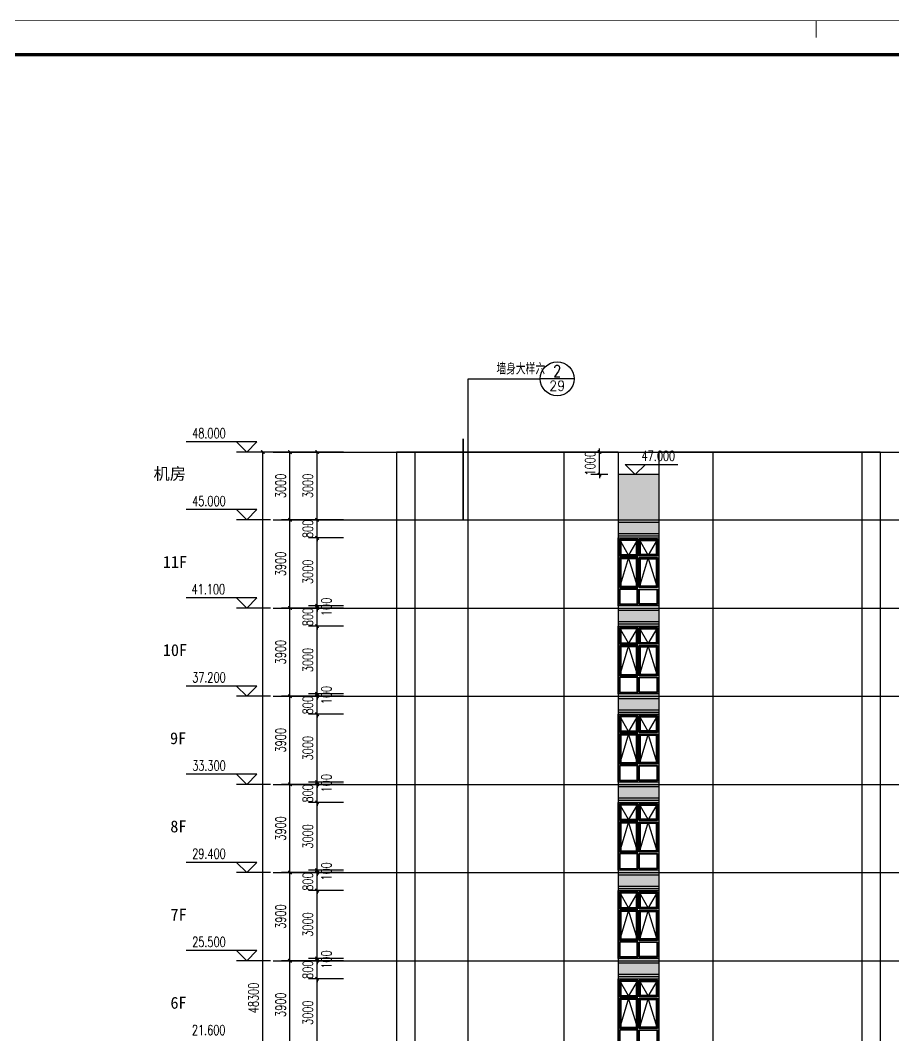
# Model space of a CAD drawing. Extents: x 1738711 to 2346805, y 1189731 to 2516152.
# Drawn here: x 2166897 to 2205547, y 1795114 to 1840028 of the extents above; entities that cross this region are included whole.
import ezdxf
from ezdxf.enums import TextEntityAlignment as Align

# ---------------------------------------------------------------- set-up
doc = ezdxf.new("R2010")
doc.units = 0
doc.header["$LTSCALE"] = 1000
doc.header["$MEASUREMENT"] = 0
doc.linetypes.add('复件 140224通州运河二期售楼部条件图_t3$0$X-ME SHAFT SH$0$X-B2$0$WATER_LINE', pattern=[0])
for name, color, linetype in [('2', 41, 'Continuous'), ('DIM_ELEV', 3, 'Continuous'), ('DIM_IDEN', 3, 'Continuous'), ('DOTE', 1, 'Continuous'), ('PUB_DIM', 3, 'Continuous'), ('PUB_HATCH', 8, 'Continuous'), ('PUB_TEXT', 7, 'Continuous'), ('TK', 4, 'Continuous'), ('WINDOW', 144, 'Continuous'), ('看线', 8, 'Continuous')]:
    doc.layers.add(name, color=color, linetype=linetype)
doc.layers.add('_0', color=7, linetype='Continuous', lineweight=25)
doc.styles.add('_TCH_DIM', font='SIMPLEX', dxfattribs={"bigfont": 'GBCBIG'})
doc.styles.add('_TCH_DIM_T3', font='SIMPLEX', dxfattribs={"width": 0.705882, "bigfont": 'GBCBIG'})
doc.styles.add('_TCH_LABEL', font='COMPLEX', dxfattribs={"bigfont": 'GBCBIG'})
doc.styles.add('STW', font='simhei_0.ttf')
doc.styles.add('宋体', font='SIMSUN.TTF', dxfattribs={"width": 0.75})
doc.dimstyles.new('_TCH_ARCH&&150', dxfattribs={"dimtxt": 446.25, "dimasz": 150, "dimexe": 375, "dimexo": 450, "dimgap": 189.375, "dimtad": 1, "dimdec": 0, "dimzin": 0, "dimdsep": 46, "dimtxsty": '_TCH_DIM_T3', "dimblk": 'ARCHTICK', "dimcen": 0.09, "dimclrt": 7, "dimazin": 2, "dimtfac": 1, "dimtdec": 0, "dimtix": 1, "dimtmove": 2, "dimatfit": 3, "dimfxl": 1, "dimtolj": 1, "dimtzin": 0, "dimarcsym": 0})

# ---------------------------------------------------------------- blocks, each defined once
blk = doc.blocks.new('heraheraherahe')
at = {"layer": 'WINDOW', "color": 4, "linetype": '复件 140224通州运河二期售楼部条件图_t3$0$X-ME SHAFT SH$0$X-B2$0$WATER_LINE'}
blk.add_lwpolyline([(2141388, 1404296), (2139588, 1404296), (2139588, 1401296), (2141388, 1401296)], close=True, dxfattribs=at)
at = {"layer": 'WINDOW', "linetype": '复件 140224通州运河二期售楼部条件图_t3$0$X-ME SHAFT SH$0$X-B2$0$WATER_LINE'}
for points in [[(2139648, 1403496), (2140458, 1403496), (2140458, 1404236), (2139648, 1404236), (2139648, 1403496)], [(2141328, 1403496), (2140518, 1403496), (2140518, 1404236), (2141328, 1404236), (2141328, 1403496)], [(2139648, 1403436), (2139648, 1402096), (2140458, 1402096), (2140458, 1403436), (2139648, 1403436)], [(2141328, 1403436), (2141328, 1402096), (2140518, 1402096), (2140518, 1403436), (2141328, 1403436)], [(2139648, 1402036), (2139648, 1401356), (2140458, 1401356), (2140458, 1402036), (2139648, 1402036)], [(2141328, 1402036), (2141328, 1401356), (2140518, 1401356), (2140518, 1402036), (2141328, 1402036)]]:
    blk.add_lwpolyline(points, dxfattribs=at)
for points in [[(2139688, 1403536), (2140418, 1403536), (2140418, 1404196), (2139688, 1404196)], [(2139708, 1403556), (2140398, 1403556), (2140398, 1404176), (2139708, 1404176)], [(2141288, 1403536), (2140558, 1403536), (2140558, 1404196), (2141288, 1404196)], [(2141268, 1403556), (2140578, 1403556), (2140578, 1404176), (2141268, 1404176)], [(2139688, 1403396), (2139688, 1402136), (2140418, 1402136), (2140418, 1403396)], [(2139708, 1403376), (2139708, 1402156), (2140398, 1402156), (2140398, 1403376)], [(2141288, 1403396), (2141288, 1402136), (2140558, 1402136), (2140558, 1403396)], [(2141268, 1403376), (2141268, 1402156), (2140578, 1402156), (2140578, 1403376)], [(2139668, 1402016), (2139668, 1401376), (2140438, 1401376), (2140438, 1402016)], [(2141308, 1402016), (2141308, 1401376), (2140538, 1401376), (2140538, 1402016)]]:
    blk.add_lwpolyline(points, close=True, dxfattribs=at)
at = {"layer": '看线'}
for points in [[(2139648, 1404236), (2140053, 1403536), (2140458, 1404236)], [(2140518, 1404236), (2140923, 1403536), (2141328, 1404236)], [(2139648, 1402096), (2140053, 1403436), (2140458, 1402096)], [(2140518, 1402096), (2140923, 1403436), (2141328, 1402096)]]:
    blk.add_lwpolyline(points, dxfattribs=at)
blk = doc.blocks.new('hearhrehreh')
at = {"layer": '2'}
for p, q in [((2141388, 1405296), (2139588, 1405296)), ((2141388, 1405196), (2139588, 1405196)), ((2141388, 1404696), (2139588, 1404696)), ((2141388, 1404596), (2139588, 1404596))]:
    blk.add_line(p, q, dxfattribs=at)
at = {"layer": '_0'}
blk.add_blockref('heraheraherahe', (0, 200), dxfattribs=at)
blk = doc.blocks.new('hjashrtahreahe')
at = {"const_width": 25}
blk.add_lwpolyline([(42800, 59400), (42800, 58900)], dxfattribs=at)
at = {"layer": 'TK', "color": 7, "const_width": 25}
blk.add_lwpolyline([(0, 59400), (84100, 59400), (84100, 0), (0, 0)], close=True, dxfattribs=at)
at = {"layer": 'TK', "color": 3, "const_width": 100}
blk.add_lwpolyline([(2500, 1000), (2500, 58400), (83100, 58400), (83100, 1000)], close=True, dxfattribs=at)
at = {"layer": 'TK', "style": '宋体', "width": 0.75}
for tag, height, p in [('项目负责人', 350, (6003, 57089)), ('专业负责人', 350, (6003, 56224)), ('设计人', 350, (6003, 55419)), ('版号1', 250, (77304, 22193)), ('时间1', 250, (82405, 22193)), ('版号2', 250, (77304, 21593)), ('时间2', 250, (82405, 21593)), ('版号3', 250, (77304, 20993)), ('时间3', 250, (82405, 20993)), ('建筑会签', 0.0001, (78978, 2403)), ('电气会签', 0.0001, (82128, 2403)), ('结构会签', 0.0001, (78978, 1803)), ('暖通会签', 0.0001, (82128, 1803)), ('给排水会签', 0.0001, (78978, 1250)), ('智能化会签', 0.0001, (82128, 1250))]:
    blk.add_attdef(tag, text='', height=height, dxfattribs=at).set_placement(p, align=Align.CENTER)
for tag, p in [('合作设计单位', (80816, 48986)), ('版号说明1', (79854, 22318)), ('版号说明2', (79854, 21718)), ('版号说明3', (79854, 21118)), ('浙江绿储科技有限公司', (80545, 16036)), ('百兆瓦级集中式熔盐储能关键', (80545, 14953)), ('设备研发及制造基地项目', (80545, 14603)), ('1#研发楼', (80545, 13636)), ('图名', (80545, 12436)), ('工程编号', (78978, 11461)), ('子项编号', (82128, 11461)), ('建筑', (78978, 10711)), ('图号', (82128, 10711)), ('施工图', (78978, 9961)), ('2023.03', (82128, 9961)), ('审定', (79353, 8461)), ('审核', (79353, 7711)), ('工程负责', (79353, 6961)), ('专业负责', (79353, 6211)), ('设计', (79353, 5461)), ('制图', (79353, 4711)), ('校对', (79353, 3961))]:
    blk.add_attdef(tag, text='', height=250, dxfattribs=at).set_placement(p, align=Align.MIDDLE_CENTER)
blk = doc.blocks.new('_ArchTick')
at = {"color": 0, "linetype": 'ByBlock', "const_width": 0.4}
blk.add_lwpolyline([(-0.5, -0.5), (0.5, 0.5)], dxfattribs=at)
blk = doc.blocks.new('*D172')
at = {"layer": 'Defpoints', "color": 0, "transparency": 16777216}
for p in [(2192526, 1820932), (2193349, 1820932), (2193349, 1819932)]:
    blk.add_point(p, dxfattribs=at)
at = {"layer": 'PUB_DIM', "color": 0, "lineweight": -2, "transparency": 16777216}
for p, q in [((2192899, 1820932), (2192150, 1820932)), ((2192526, 1820932), (2192526, 1821082)), ((2192526, 1819932), (2192526, 1820932)), ((2192899, 1819932), (2192150, 1819932)), ((2192526, 1819932), (2192526, 1819782))]:
    blk.add_line(p, q, dxfattribs=at)
at = {"layer": 'PUB_DIM', "color": 0, "lineweight": -2, "transparency": 16777216, "xscale": 150, "yscale": 150, "zscale": 150}
for p, rotation in [((2192526, 1820932), 270), ((2192526, 1819932), 90)]:
    blk.add_blockref('_ArchTick', p, dxfattribs=dict(at, rotation=rotation))
at = {"layer": 'PUB_DIM', "color": 7, "transparency": 16777216, "insert": (2192113, 1820432), "char_height": 446.2, "attachment_point": 5, "rotation": 90, "style": '_TCH_DIM_T3'}
blk.add_mtext('\\A1;1000', dxfattribs=at)
blk = doc.blocks.new('*D3032')
at = {"layer": 'Defpoints', "color": 0, "transparency": 16777216}
for p in [(2180031, 1797632), (2181650, 1797632), (2181650, 1794632)]:
    blk.add_point(p, dxfattribs=at)
at = {"layer": 'PUB_DIM', "color": 0, "lineweight": -2, "transparency": 16777216}
for p, q in [((2181200, 1797632), (2179656, 1797632)), ((2180031, 1794632), (2180031, 1797632)), ((2181200, 1794632), (2179656, 1794632))]:
    blk.add_line(p, q, dxfattribs=at)
at = {"layer": 'PUB_DIM', "color": 0, "lineweight": -2, "transparency": 16777216, "xscale": 150, "yscale": 150, "zscale": 150}
for p, rotation in [((2180031, 1797632), 90), ((2180031, 1794632), 270)]:
    blk.add_blockref('_ArchTick', p, dxfattribs=dict(at, rotation=rotation))
at = {"layer": 'PUB_DIM', "color": 7, "transparency": 16777216, "insert": (2179619, 1796132), "char_height": 446.2, "attachment_point": 5, "rotation": 90, "style": '_TCH_DIM_T3'}
blk.add_mtext('\\A1;3000', dxfattribs=at)
blk = doc.blocks.new('*D3033')
at = {"layer": 'Defpoints', "color": 0, "transparency": 16777216}
for p in [(2180031, 1798432), (2181650, 1798432), (2181650, 1797632)]:
    blk.add_point(p, dxfattribs=at)
at = {"layer": 'PUB_DIM', "color": 0, "lineweight": -2, "transparency": 16777216}
for p, q in [((2181200, 1798432), (2179656, 1798432)), ((2180031, 1798432), (2180031, 1798582)), ((2180031, 1797632), (2180031, 1798432)), ((2181200, 1797632), (2179656, 1797632)), ((2180031, 1797632), (2180031, 1797482))]:
    blk.add_line(p, q, dxfattribs=at)
at = {"layer": 'PUB_DIM', "color": 0, "lineweight": -2, "transparency": 16777216, "xscale": 150, "yscale": 150, "zscale": 150}
for p, rotation in [((2180031, 1798432), 270), ((2180031, 1797632), 90)]:
    blk.add_blockref('_ArchTick', p, dxfattribs=dict(at, rotation=rotation))
at = {"layer": 'PUB_DIM', "color": 7, "transparency": 16777216, "insert": (2179619, 1798032), "char_height": 446.2, "attachment_point": 5, "rotation": 90, "style": '_TCH_DIM_T3'}
blk.add_mtext('\\A1;800', dxfattribs=at)
blk = doc.blocks.new('*D3034')
at = {"layer": 'Defpoints', "color": 0, "transparency": 16777216}
for p in [(2180031, 1798532), (2181650, 1798532), (2181650, 1798432)]:
    blk.add_point(p, dxfattribs=at)
at = {"layer": 'PUB_DIM', "color": 0, "lineweight": -2, "transparency": 16777216}
for p, q in [((2181200, 1798532), (2179656, 1798532)), ((2181200, 1798432), (2179656, 1798432)), ((2180031, 1798532), (2180031, 1798682)), ((2180031, 1798432), (2180031, 1798532)), ((2180031, 1798432), (2180031, 1798282))]:
    blk.add_line(p, q, dxfattribs=at)
at = {"layer": 'PUB_DIM', "color": 0, "lineweight": -2, "transparency": 16777216, "xscale": 150, "yscale": 150, "zscale": 150}
for p, rotation in [((2180031, 1798532), 270), ((2180031, 1798432), 90)]:
    blk.add_blockref('_ArchTick', p, dxfattribs=dict(at, rotation=rotation))
at = {"layer": 'PUB_DIM', "color": 7, "transparency": 16777216, "insert": (2180444, 1798482), "char_height": 446.2, "attachment_point": 5, "rotation": 90, "style": '_TCH_DIM_T3'}
blk.add_mtext('\\A1;100', dxfattribs=at)
blk = doc.blocks.new('*D3035')
at = {"layer": 'Defpoints', "color": 0, "transparency": 16777216}
for p in [(2180031, 1801532), (2181650, 1801532), (2181650, 1798532)]:
    blk.add_point(p, dxfattribs=at)
at = {"layer": 'PUB_DIM', "color": 0, "lineweight": -2, "transparency": 16777216}
for p, q in [((2181200, 1801532), (2179656, 1801532)), ((2180031, 1798532), (2180031, 1801532)), ((2181200, 1798532), (2179656, 1798532))]:
    blk.add_line(p, q, dxfattribs=at)
at = {"layer": 'PUB_DIM', "color": 0, "lineweight": -2, "transparency": 16777216, "xscale": 150, "yscale": 150, "zscale": 150}
for p, rotation in [((2180031, 1801532), 90), ((2180031, 1798532), 270)]:
    blk.add_blockref('_ArchTick', p, dxfattribs=dict(at, rotation=rotation))
at = {"layer": 'PUB_DIM', "color": 7, "transparency": 16777216, "insert": (2179619, 1800032), "char_height": 446.2, "attachment_point": 5, "rotation": 90, "style": '_TCH_DIM_T3'}
blk.add_mtext('\\A1;3000', dxfattribs=at)
blk = doc.blocks.new('*D3036')
at = {"layer": 'Defpoints', "color": 0, "transparency": 16777216}
for p in [(2180031, 1802332), (2181650, 1802332), (2181650, 1801532)]:
    blk.add_point(p, dxfattribs=at)
at = {"layer": 'PUB_DIM', "color": 0, "lineweight": -2, "transparency": 16777216}
for p, q in [((2180031, 1802332), (2180031, 1802482)), ((2181200, 1802332), (2179656, 1802332)), ((2180031, 1801532), (2180031, 1802332)), ((2181200, 1801532), (2179656, 1801532)), ((2180031, 1801532), (2180031, 1801382))]:
    blk.add_line(p, q, dxfattribs=at)
at = {"layer": 'PUB_DIM', "color": 0, "lineweight": -2, "transparency": 16777216, "xscale": 150, "yscale": 150, "zscale": 150}
for p, rotation in [((2180031, 1802332), 270), ((2180031, 1801532), 90)]:
    blk.add_blockref('_ArchTick', p, dxfattribs=dict(at, rotation=rotation))
at = {"layer": 'PUB_DIM', "color": 7, "transparency": 16777216, "insert": (2179619, 1801932), "char_height": 446.2, "attachment_point": 5, "rotation": 90, "style": '_TCH_DIM_T3'}
blk.add_mtext('\\A1;800', dxfattribs=at)
blk = doc.blocks.new('*D3037')
at = {"layer": 'Defpoints', "color": 0, "transparency": 16777216}
for p in [(2180031, 1802432), (2181650, 1802432), (2181650, 1802332)]:
    blk.add_point(p, dxfattribs=at)
at = {"layer": 'PUB_DIM', "color": 0, "lineweight": -2, "transparency": 16777216}
for p, q in [((2181200, 1802432), (2179656, 1802432)), ((2180031, 1802432), (2180031, 1802582)), ((2180031, 1802332), (2180031, 1802432)), ((2181200, 1802332), (2179656, 1802332)), ((2180031, 1802332), (2180031, 1802182))]:
    blk.add_line(p, q, dxfattribs=at)
at = {"layer": 'PUB_DIM', "color": 0, "lineweight": -2, "transparency": 16777216, "xscale": 150, "yscale": 150, "zscale": 150}
for p, rotation in [((2180031, 1802432), 270), ((2180031, 1802332), 90)]:
    blk.add_blockref('_ArchTick', p, dxfattribs=dict(at, rotation=rotation))
at = {"layer": 'PUB_DIM', "color": 7, "transparency": 16777216, "insert": (2180444, 1802382), "char_height": 446.2, "attachment_point": 5, "rotation": 90, "style": '_TCH_DIM_T3'}
blk.add_mtext('\\A1;100', dxfattribs=at)
blk = doc.blocks.new('*D3038')
at = {"layer": 'Defpoints', "color": 0, "transparency": 16777216}
for p in [(2180031, 1805432), (2181650, 1805432), (2181650, 1802432)]:
    blk.add_point(p, dxfattribs=at)
at = {"layer": 'PUB_DIM', "color": 0, "lineweight": -2, "transparency": 16777216}
for p, q in [((2181200, 1805432), (2179656, 1805432)), ((2180031, 1802432), (2180031, 1805432)), ((2181200, 1802432), (2179656, 1802432))]:
    blk.add_line(p, q, dxfattribs=at)
at = {"layer": 'PUB_DIM', "color": 0, "lineweight": -2, "transparency": 16777216, "xscale": 150, "yscale": 150, "zscale": 150}
for p, rotation in [((2180031, 1805432), 90), ((2180031, 1802432), 270)]:
    blk.add_blockref('_ArchTick', p, dxfattribs=dict(at, rotation=rotation))
at = {"layer": 'PUB_DIM', "color": 7, "transparency": 16777216, "insert": (2179619, 1803932), "char_height": 446.2, "attachment_point": 5, "rotation": 90, "style": '_TCH_DIM_T3'}
blk.add_mtext('\\A1;3000', dxfattribs=at)
blk = doc.blocks.new('*D3039')
at = {"layer": 'Defpoints', "color": 0, "transparency": 16777216}
for p in [(2180031, 1806232), (2181650, 1806232), (2181650, 1805432)]:
    blk.add_point(p, dxfattribs=at)
at = {"layer": 'PUB_DIM', "color": 0, "lineweight": -2, "transparency": 16777216}
for p, q in [((2181200, 1806232), (2179656, 1806232)), ((2180031, 1806232), (2180031, 1806382)), ((2180031, 1805432), (2180031, 1806232)), ((2181200, 1805432), (2179656, 1805432)), ((2180031, 1805432), (2180031, 1805282))]:
    blk.add_line(p, q, dxfattribs=at)
at = {"layer": 'PUB_DIM', "color": 0, "lineweight": -2, "transparency": 16777216, "xscale": 150, "yscale": 150, "zscale": 150}
for p, rotation in [((2180031, 1806232), 270), ((2180031, 1805432), 90)]:
    blk.add_blockref('_ArchTick', p, dxfattribs=dict(at, rotation=rotation))
at = {"layer": 'PUB_DIM', "color": 7, "transparency": 16777216, "insert": (2179619, 1805832), "char_height": 446.2, "attachment_point": 5, "rotation": 90, "style": '_TCH_DIM_T3'}
blk.add_mtext('\\A1;800', dxfattribs=at)
blk = doc.blocks.new('*D3040')
at = {"layer": 'Defpoints', "color": 0, "transparency": 16777216}
for p in [(2180031, 1806332), (2181650, 1806332), (2181650, 1806232)]:
    blk.add_point(p, dxfattribs=at)
at = {"layer": 'PUB_DIM', "color": 0, "lineweight": -2, "transparency": 16777216}
for p, q in [((2180031, 1806332), (2180031, 1806482)), ((2181200, 1806332), (2179656, 1806332)), ((2181200, 1806232), (2179656, 1806232)), ((2180031, 1806232), (2180031, 1806332)), ((2180031, 1806232), (2180031, 1806082))]:
    blk.add_line(p, q, dxfattribs=at)
at = {"layer": 'PUB_DIM', "color": 0, "lineweight": -2, "transparency": 16777216, "xscale": 150, "yscale": 150, "zscale": 150}
for p, rotation in [((2180031, 1806332), 270), ((2180031, 1806232), 90)]:
    blk.add_blockref('_ArchTick', p, dxfattribs=dict(at, rotation=rotation))
at = {"layer": 'PUB_DIM', "color": 7, "transparency": 16777216, "insert": (2180444, 1806282), "char_height": 446.2, "attachment_point": 5, "rotation": 90, "style": '_TCH_DIM_T3'}
blk.add_mtext('\\A1;100', dxfattribs=at)
blk = doc.blocks.new('*D3041')
at = {"layer": 'Defpoints', "color": 0, "transparency": 16777216}
for p in [(2180031, 1809332), (2181650, 1809332), (2181650, 1806332)]:
    blk.add_point(p, dxfattribs=at)
at = {"layer": 'PUB_DIM', "color": 0, "lineweight": -2, "transparency": 16777216}
for p, q in [((2181200, 1809332), (2179656, 1809332)), ((2180031, 1806332), (2180031, 1809332)), ((2181200, 1806332), (2179656, 1806332))]:
    blk.add_line(p, q, dxfattribs=at)
at = {"layer": 'PUB_DIM', "color": 0, "lineweight": -2, "transparency": 16777216, "xscale": 150, "yscale": 150, "zscale": 150}
for p, rotation in [((2180031, 1809332), 90), ((2180031, 1806332), 270)]:
    blk.add_blockref('_ArchTick', p, dxfattribs=dict(at, rotation=rotation))
at = {"layer": 'PUB_DIM', "color": 7, "transparency": 16777216, "insert": (2179619, 1807832), "char_height": 446.2, "attachment_point": 5, "rotation": 90, "style": '_TCH_DIM_T3'}
blk.add_mtext('\\A1;3000', dxfattribs=at)
blk = doc.blocks.new('*D3042')
at = {"layer": 'Defpoints', "color": 0, "transparency": 16777216}
for p in [(2180031, 1810132), (2181650, 1810132), (2181650, 1809332)]:
    blk.add_point(p, dxfattribs=at)
at = {"layer": 'PUB_DIM', "color": 0, "lineweight": -2, "transparency": 16777216}
for p, q in [((2181200, 1810132), (2179656, 1810132)), ((2180031, 1810132), (2180031, 1810282)), ((2180031, 1809332), (2180031, 1810132)), ((2181200, 1809332), (2179656, 1809332)), ((2180031, 1809332), (2180031, 1809182))]:
    blk.add_line(p, q, dxfattribs=at)
at = {"layer": 'PUB_DIM', "color": 0, "lineweight": -2, "transparency": 16777216, "xscale": 150, "yscale": 150, "zscale": 150}
for p, rotation in [((2180031, 1810132), 270), ((2180031, 1809332), 90)]:
    blk.add_blockref('_ArchTick', p, dxfattribs=dict(at, rotation=rotation))
at = {"layer": 'PUB_DIM', "color": 7, "transparency": 16777216, "insert": (2179619, 1809732), "char_height": 446.2, "attachment_point": 5, "rotation": 90, "style": '_TCH_DIM_T3'}
blk.add_mtext('\\A1;800', dxfattribs=at)
blk = doc.blocks.new('*D3043')
at = {"layer": 'Defpoints', "color": 0, "transparency": 16777216}
for p in [(2180031, 1810232), (2181650, 1810232), (2181650, 1810132)]:
    blk.add_point(p, dxfattribs=at)
at = {"layer": 'PUB_DIM', "color": 0, "lineweight": -2, "transparency": 16777216}
for p, q in [((2181200, 1810232), (2179656, 1810232)), ((2181200, 1810132), (2179656, 1810132)), ((2180031, 1810232), (2180031, 1810382)), ((2180031, 1810132), (2180031, 1810232)), ((2180031, 1810132), (2180031, 1809982))]:
    blk.add_line(p, q, dxfattribs=at)
at = {"layer": 'PUB_DIM', "color": 0, "lineweight": -2, "transparency": 16777216, "xscale": 150, "yscale": 150, "zscale": 150}
for p, rotation in [((2180031, 1810232), 270), ((2180031, 1810132), 90)]:
    blk.add_blockref('_ArchTick', p, dxfattribs=dict(at, rotation=rotation))
at = {"layer": 'PUB_DIM', "color": 7, "transparency": 16777216, "insert": (2180444, 1810182), "char_height": 446.2, "attachment_point": 5, "rotation": 90, "style": '_TCH_DIM_T3'}
blk.add_mtext('\\A1;100', dxfattribs=at)
blk = doc.blocks.new('*D3044')
at = {"layer": 'Defpoints', "color": 0, "transparency": 16777216}
for p in [(2180031, 1813232), (2181650, 1813232), (2181650, 1810232)]:
    blk.add_point(p, dxfattribs=at)
at = {"layer": 'PUB_DIM', "color": 0, "lineweight": -2, "transparency": 16777216}
for p, q in [((2181200, 1813232), (2179656, 1813232)), ((2180031, 1810232), (2180031, 1813232)), ((2181200, 1810232), (2179656, 1810232))]:
    blk.add_line(p, q, dxfattribs=at)
at = {"layer": 'PUB_DIM', "color": 0, "lineweight": -2, "transparency": 16777216, "xscale": 150, "yscale": 150, "zscale": 150}
for p, rotation in [((2180031, 1813232), 90), ((2180031, 1810232), 270)]:
    blk.add_blockref('_ArchTick', p, dxfattribs=dict(at, rotation=rotation))
at = {"layer": 'PUB_DIM', "color": 7, "transparency": 16777216, "insert": (2179619, 1811732), "char_height": 446.2, "attachment_point": 5, "rotation": 90, "style": '_TCH_DIM_T3'}
blk.add_mtext('\\A1;3000', dxfattribs=at)
blk = doc.blocks.new('*D3045')
at = {"layer": 'Defpoints', "color": 0, "transparency": 16777216}
for p in [(2180031, 1814032), (2181650, 1814032), (2181650, 1813232)]:
    blk.add_point(p, dxfattribs=at)
at = {"layer": 'PUB_DIM', "color": 0, "lineweight": -2, "transparency": 16777216}
for p, q in [((2180031, 1814032), (2180031, 1814182)), ((2181200, 1814032), (2179656, 1814032)), ((2180031, 1813232), (2180031, 1814032)), ((2181200, 1813232), (2179656, 1813232)), ((2180031, 1813232), (2180031, 1813082))]:
    blk.add_line(p, q, dxfattribs=at)
at = {"layer": 'PUB_DIM', "color": 0, "lineweight": -2, "transparency": 16777216, "xscale": 150, "yscale": 150, "zscale": 150}
for p, rotation in [((2180031, 1814032), 270), ((2180031, 1813232), 90)]:
    blk.add_blockref('_ArchTick', p, dxfattribs=dict(at, rotation=rotation))
at = {"layer": 'PUB_DIM', "color": 7, "transparency": 16777216, "insert": (2179619, 1813632), "char_height": 446.2, "attachment_point": 5, "rotation": 90, "style": '_TCH_DIM_T3'}
blk.add_mtext('\\A1;800', dxfattribs=at)
blk = doc.blocks.new('*D3046')
at = {"layer": 'Defpoints', "color": 0, "transparency": 16777216}
for p in [(2180031, 1814132), (2181650, 1814132), (2181650, 1814032)]:
    blk.add_point(p, dxfattribs=at)
at = {"layer": 'PUB_DIM', "color": 0, "lineweight": -2, "transparency": 16777216}
for p, q in [((2181200, 1814132), (2179656, 1814132)), ((2180031, 1814132), (2180031, 1814282)), ((2180031, 1814032), (2180031, 1814132)), ((2181200, 1814032), (2179656, 1814032)), ((2180031, 1814032), (2180031, 1813882))]:
    blk.add_line(p, q, dxfattribs=at)
at = {"layer": 'PUB_DIM', "color": 0, "lineweight": -2, "transparency": 16777216, "xscale": 150, "yscale": 150, "zscale": 150}
for p, rotation in [((2180031, 1814132), 270), ((2180031, 1814032), 90)]:
    blk.add_blockref('_ArchTick', p, dxfattribs=dict(at, rotation=rotation))
at = {"layer": 'PUB_DIM', "color": 7, "transparency": 16777216, "insert": (2180444, 1814082), "char_height": 446.2, "attachment_point": 5, "rotation": 90, "style": '_TCH_DIM_T3'}
blk.add_mtext('\\A1;100', dxfattribs=at)
blk = doc.blocks.new('*D3047')
at = {"layer": 'Defpoints', "color": 0, "transparency": 16777216}
for p in [(2180031, 1817132), (2181650, 1817132), (2181650, 1814132)]:
    blk.add_point(p, dxfattribs=at)
at = {"layer": 'PUB_DIM', "color": 0, "lineweight": -2, "transparency": 16777216}
for p, q in [((2181200, 1817132), (2179656, 1817132)), ((2180031, 1814132), (2180031, 1817132)), ((2181200, 1814132), (2179656, 1814132))]:
    blk.add_line(p, q, dxfattribs=at)
at = {"layer": 'PUB_DIM', "color": 0, "lineweight": -2, "transparency": 16777216, "xscale": 150, "yscale": 150, "zscale": 150}
for p, rotation in [((2180031, 1817132), 90), ((2180031, 1814132), 270)]:
    blk.add_blockref('_ArchTick', p, dxfattribs=dict(at, rotation=rotation))
at = {"layer": 'PUB_DIM', "color": 7, "transparency": 16777216, "insert": (2179619, 1815632), "char_height": 446.2, "attachment_point": 5, "rotation": 90, "style": '_TCH_DIM_T3'}
blk.add_mtext('\\A1;3000', dxfattribs=at)
blk = doc.blocks.new('*D3048')
at = {"layer": 'Defpoints', "color": 0, "transparency": 16777216}
for p in [(2180031, 1817932), (2181650, 1817932), (2181650, 1817132)]:
    blk.add_point(p, dxfattribs=at)
at = {"layer": 'PUB_DIM', "color": 0, "lineweight": -2, "transparency": 16777216}
for p, q in [((2181200, 1817932), (2179656, 1817932)), ((2180031, 1817932), (2180031, 1818082)), ((2180031, 1817132), (2180031, 1817932)), ((2181200, 1817132), (2179656, 1817132)), ((2180031, 1817132), (2180031, 1816982))]:
    blk.add_line(p, q, dxfattribs=at)
at = {"layer": 'PUB_DIM', "color": 0, "lineweight": -2, "transparency": 16777216, "xscale": 150, "yscale": 150, "zscale": 150}
for p, rotation in [((2180031, 1817932), 270), ((2180031, 1817132), 90)]:
    blk.add_blockref('_ArchTick', p, dxfattribs=dict(at, rotation=rotation))
at = {"layer": 'PUB_DIM', "color": 7, "transparency": 16777216, "insert": (2179619, 1817532), "char_height": 446.2, "attachment_point": 5, "rotation": 90, "style": '_TCH_DIM_T3'}
blk.add_mtext('\\A1;800', dxfattribs=at)
blk = doc.blocks.new('*D3049')
at = {"layer": 'Defpoints', "color": 0, "transparency": 16777216}
for p in [(2180031, 1820932), (2181650, 1820932), (2181650, 1817932)]:
    blk.add_point(p, dxfattribs=at)
at = {"layer": 'PUB_DIM', "color": 0, "lineweight": -2, "transparency": 16777216}
for p, q in [((2181200, 1820932), (2179656, 1820932)), ((2180031, 1817932), (2180031, 1820932)), ((2181200, 1817932), (2179656, 1817932))]:
    blk.add_line(p, q, dxfattribs=at)
at = {"layer": 'PUB_DIM', "color": 0, "lineweight": -2, "transparency": 16777216, "xscale": 150, "yscale": 150, "zscale": 150}
for p, rotation in [((2180031, 1820932), 90), ((2180031, 1817932), 270)]:
    blk.add_blockref('_ArchTick', p, dxfattribs=dict(at, rotation=rotation))
at = {"layer": 'PUB_DIM', "color": 7, "transparency": 16777216, "insert": (2179619, 1819432), "char_height": 446.2, "attachment_point": 5, "rotation": 90, "style": '_TCH_DIM_T3'}
blk.add_mtext('\\A1;3000', dxfattribs=at)
blk = doc.blocks.new('*D3480')
at = {"layer": 'Defpoints', "color": 0, "transparency": 16777216}
for p in [(2178831, 1798432), (2180450, 1798432), (2180450, 1794532)]:
    blk.add_point(p, dxfattribs=at)
at = {"layer": 'PUB_DIM', "color": 0, "lineweight": -2, "transparency": 16777216}
for p, q in [((2180000, 1798432), (2178456, 1798432)), ((2178831, 1794532), (2178831, 1798432)), ((2180000, 1794532), (2178456, 1794532))]:
    blk.add_line(p, q, dxfattribs=at)
at = {"layer": 'PUB_DIM', "color": 0, "lineweight": -2, "transparency": 16777216, "xscale": 150, "yscale": 150, "zscale": 150}
for p, rotation in [((2178831, 1798432), 90), ((2178831, 1794532), 270)]:
    blk.add_blockref('_ArchTick', p, dxfattribs=dict(at, rotation=rotation))
at = {"layer": 'PUB_DIM', "color": 7, "transparency": 16777216, "insert": (2178419, 1796482), "char_height": 446.2, "attachment_point": 5, "rotation": 90, "style": '_TCH_DIM_T3'}
blk.add_mtext('\\A1;3900', dxfattribs=at)
blk = doc.blocks.new('*D3481')
at = {"layer": 'Defpoints', "color": 0, "transparency": 16777216}
for p in [(2178831, 1802332), (2180450, 1802332), (2180450, 1798432)]:
    blk.add_point(p, dxfattribs=at)
at = {"layer": 'PUB_DIM', "color": 0, "lineweight": -2, "transparency": 16777216}
for p, q in [((2180000, 1802332), (2178456, 1802332)), ((2178831, 1798432), (2178831, 1802332)), ((2180000, 1798432), (2178456, 1798432))]:
    blk.add_line(p, q, dxfattribs=at)
at = {"layer": 'PUB_DIM', "color": 0, "lineweight": -2, "transparency": 16777216, "xscale": 150, "yscale": 150, "zscale": 150}
for p, rotation in [((2178831, 1802332), 90), ((2178831, 1798432), 270)]:
    blk.add_blockref('_ArchTick', p, dxfattribs=dict(at, rotation=rotation))
at = {"layer": 'PUB_DIM', "color": 7, "transparency": 16777216, "insert": (2178419, 1800382), "char_height": 446.2, "attachment_point": 5, "rotation": 90, "style": '_TCH_DIM_T3'}
blk.add_mtext('\\A1;3900', dxfattribs=at)
blk = doc.blocks.new('*D3482')
at = {"layer": 'Defpoints', "color": 0, "transparency": 16777216}
for p in [(2178831, 1806232), (2180450, 1806232), (2180450, 1802332)]:
    blk.add_point(p, dxfattribs=at)
at = {"layer": 'PUB_DIM', "color": 0, "lineweight": -2, "transparency": 16777216}
for p, q in [((2180000, 1806232), (2178456, 1806232)), ((2178831, 1802332), (2178831, 1806232)), ((2180000, 1802332), (2178456, 1802332))]:
    blk.add_line(p, q, dxfattribs=at)
at = {"layer": 'PUB_DIM', "color": 0, "lineweight": -2, "transparency": 16777216, "xscale": 150, "yscale": 150, "zscale": 150}
for p, rotation in [((2178831, 1806232), 90), ((2178831, 1802332), 270)]:
    blk.add_blockref('_ArchTick', p, dxfattribs=dict(at, rotation=rotation))
at = {"layer": 'PUB_DIM', "color": 7, "transparency": 16777216, "insert": (2178419, 1804282), "char_height": 446.2, "attachment_point": 5, "rotation": 90, "style": '_TCH_DIM_T3'}
blk.add_mtext('\\A1;3900', dxfattribs=at)
blk = doc.blocks.new('*D3483')
at = {"layer": 'Defpoints', "color": 0, "transparency": 16777216}
for p in [(2178831, 1810132), (2180450, 1810132), (2180450, 1806232)]:
    blk.add_point(p, dxfattribs=at)
at = {"layer": 'PUB_DIM', "color": 0, "lineweight": -2, "transparency": 16777216}
for p, q in [((2180000, 1810132), (2178456, 1810132)), ((2178831, 1806232), (2178831, 1810132)), ((2180000, 1806232), (2178456, 1806232))]:
    blk.add_line(p, q, dxfattribs=at)
at = {"layer": 'PUB_DIM', "color": 0, "lineweight": -2, "transparency": 16777216, "xscale": 150, "yscale": 150, "zscale": 150}
for p, rotation in [((2178831, 1810132), 90), ((2178831, 1806232), 270)]:
    blk.add_blockref('_ArchTick', p, dxfattribs=dict(at, rotation=rotation))
at = {"layer": 'PUB_DIM', "color": 7, "transparency": 16777216, "insert": (2178419, 1808182), "char_height": 446.2, "attachment_point": 5, "rotation": 90, "style": '_TCH_DIM_T3'}
blk.add_mtext('\\A1;3900', dxfattribs=at)
blk = doc.blocks.new('*D3484')
at = {"layer": 'Defpoints', "color": 0, "transparency": 16777216}
for p in [(2178831, 1814032), (2180450, 1814032), (2180450, 1810132)]:
    blk.add_point(p, dxfattribs=at)
at = {"layer": 'PUB_DIM', "color": 0, "lineweight": -2, "transparency": 16777216}
for p, q in [((2180000, 1814032), (2178456, 1814032)), ((2178831, 1810132), (2178831, 1814032)), ((2180000, 1810132), (2178456, 1810132))]:
    blk.add_line(p, q, dxfattribs=at)
at = {"layer": 'PUB_DIM', "color": 0, "lineweight": -2, "transparency": 16777216, "xscale": 150, "yscale": 150, "zscale": 150}
for p, rotation in [((2178831, 1814032), 90), ((2178831, 1810132), 270)]:
    blk.add_blockref('_ArchTick', p, dxfattribs=dict(at, rotation=rotation))
at = {"layer": 'PUB_DIM', "color": 7, "transparency": 16777216, "insert": (2178419, 1812082), "char_height": 446.2, "attachment_point": 5, "rotation": 90, "style": '_TCH_DIM_T3'}
blk.add_mtext('\\A1;3900', dxfattribs=at)
blk = doc.blocks.new('*D3485')
at = {"layer": 'Defpoints', "color": 0, "transparency": 16777216}
for p in [(2178831, 1817932), (2180450, 1817932), (2180450, 1814032)]:
    blk.add_point(p, dxfattribs=at)
at = {"layer": 'PUB_DIM', "color": 0, "lineweight": -2, "transparency": 16777216}
for p, q in [((2180000, 1817932), (2178456, 1817932)), ((2178831, 1814032), (2178831, 1817932)), ((2180000, 1814032), (2178456, 1814032))]:
    blk.add_line(p, q, dxfattribs=at)
at = {"layer": 'PUB_DIM', "color": 0, "lineweight": -2, "transparency": 16777216, "xscale": 150, "yscale": 150, "zscale": 150}
for p, rotation in [((2178831, 1817932), 90), ((2178831, 1814032), 270)]:
    blk.add_blockref('_ArchTick', p, dxfattribs=dict(at, rotation=rotation))
at = {"layer": 'PUB_DIM', "color": 7, "transparency": 16777216, "insert": (2178419, 1815982), "char_height": 446.2, "attachment_point": 5, "rotation": 90, "style": '_TCH_DIM_T3'}
blk.add_mtext('\\A1;3900', dxfattribs=at)
blk = doc.blocks.new('*D3486')
at = {"layer": 'Defpoints', "color": 0, "transparency": 16777216}
for p in [(2178831, 1820932), (2180450, 1820932), (2180450, 1817932)]:
    blk.add_point(p, dxfattribs=at)
at = {"layer": 'PUB_DIM', "color": 0, "lineweight": -2, "transparency": 16777216}
for p, q in [((2180000, 1820932), (2178456, 1820932)), ((2178831, 1817932), (2178831, 1820932)), ((2180000, 1817932), (2178456, 1817932))]:
    blk.add_line(p, q, dxfattribs=at)
at = {"layer": 'PUB_DIM', "color": 0, "lineweight": -2, "transparency": 16777216, "xscale": 150, "yscale": 150, "zscale": 150}
for p, rotation in [((2178831, 1820932), 90), ((2178831, 1817932), 270)]:
    blk.add_blockref('_ArchTick', p, dxfattribs=dict(at, rotation=rotation))
at = {"layer": 'PUB_DIM', "color": 7, "transparency": 16777216, "insert": (2178419, 1819432), "char_height": 446.2, "attachment_point": 5, "rotation": 90, "style": '_TCH_DIM_T3'}
blk.add_mtext('\\A1;3000', dxfattribs=at)
blk = doc.blocks.new('*D3487')
at = {"layer": 'Defpoints', "color": 0, "transparency": 16777216}
for p in [(2177631, 1820932), (2181650, 1820932), (2181650, 1772632)]:
    blk.add_point(p, dxfattribs=at)
at = {"layer": 'PUB_DIM', "color": 0, "lineweight": -2, "transparency": 16777216}
for p, q in [((2181200, 1820932), (2177256, 1820932)), ((2177631, 1772632), (2177631, 1820932)), ((2181200, 1772632), (2177256, 1772632))]:
    blk.add_line(p, q, dxfattribs=at)
at = {"layer": 'PUB_DIM', "color": 0, "lineweight": -2, "transparency": 16777216, "xscale": 150, "yscale": 150, "zscale": 150}
for p, rotation in [((2177631, 1820932), 90), ((2177631, 1772632), 270)]:
    blk.add_blockref('_ArchTick', p, dxfattribs=dict(at, rotation=rotation))
at = {"layer": 'PUB_DIM', "color": 7, "transparency": 16777216, "insert": (2177219, 1796782), "char_height": 446.2, "attachment_point": 5, "rotation": 90, "style": '_TCH_DIM_T3'}
blk.add_mtext('\\A1;48300', dxfattribs=at)

msp = doc.modelspace()

# ---------------------------------------------------------------- hatches: boundary and pattern name
at = {"layer": 'PUB_HATCH'}
h = msp.add_hatch(dxfattribs=at)
h.set_pattern_fill('ANSI33', color=256, scale=150, style=0)
h.set_pattern_definition([(45, (0, 0), (-336.759605, 336.759605), []), (45, (336.76, 0), (-336.759605, 336.759605), [238.125, -119.0625])])
h.paths.add_polyline_path([(2193348.9, 1819932.3), (2195148.9, 1819932.3), (2195148.9, 1817232.3), (2193348.9, 1817232.3)])
h.paths.add_polyline_path([(2193348.9, 1814032.3), (2195148.9, 1814032.3), (2195148.9, 1813232.3), (2193348.9, 1813232.3)])
h.paths.add_polyline_path([(2193348.9, 1810232.3), (2195148.9, 1810232.3), (2195148.9, 1809332.3), (2193348.9, 1809332.3)])
h.paths.add_polyline_path([(2193348.9, 1806332.3), (2195148.9, 1806332.3), (2195148.9, 1805432.3), (2193348.9, 1805432.3)])
h.paths.add_polyline_path([(2193348.9, 1802432.3), (2195148.9, 1802432.3), (2195148.9, 1801532.3), (2193348.9, 1801532.3)])
h.paths.add_polyline_path([(2193348.9, 1798532.3), (2195148.9, 1798532.3), (2195148.9, 1797632.3), (2193348.9, 1797632.3)])
h.paths.add_polyline_path([(2193348.9, 1794632.3), (2195148.9, 1794632.3), (2195148.9, 1793732.3), (2193348.9, 1793732.3)])
h.paths.add_polyline_path([(2193348.9, 1790732.3), (2195148.9, 1790732.3), (2195148.9, 1789832.3), (2193348.9, 1789832.3)])
h.paths.add_polyline_path([(2193348.9, 1786832.3), (2195148.9, 1786832.3), (2195148.9, 1785932.3), (2193348.9, 1785932.3)])
h.paths.add_polyline_path([(2193348.9, 1782932.3), (2195148.9, 1782932.3), (2195148.9, 1782032.3), (2193348.9, 1782032.3)])
h.paths.add_polyline_path([(2193348.9, 1779032.3), (2195148.9, 1779032.3), (2195148.9, 1778132.3), (2193348.9, 1778132.3)])

# ---------------------------------------------------------------- linework, layer by layer
at = {"layer": '2'}
for p, q in [((2183548.9, 1820932.3), (2183548.9, 1772632.3)), ((2193348.9, 1820932.3), (2183548.9, 1820932.3)), ((2193348.9, 1820932.3), (2193348.9, 1772632.3)), ((2195148.9, 1820932.3), (2195148.9, 1772632.3)), ((2204948.9, 1820932.3), (2195148.9, 1820932.3)), ((2204948.9, 1820932.3), (2204948.9, 1783732.3)), ((2195148.9, 1819932.3), (2193348.9, 1819932.3))]:
    msp.add_line(p, q, dxfattribs=at)
at = {"layer": 'DIM_ELEV'}
for p, q in [((2177367.4, 1821382.3), (2174235.4, 1821382.3)), ((2176917.4, 1820932.3), (2176467.4, 1821382.3)), ((2176917.4, 1820932.3), (2177367.4, 1821382.3)), ((2177967.4, 1820932.3), (2176467.4, 1820932.3)), ((2194113.2, 1819932.3), (2193663.2, 1820382.3)), ((2193663.2, 1820382.3), (2195995.1, 1820382.3)), ((2194113.2, 1819932.3), (2194563.2, 1820382.3)), ((2177367.4, 1818382.3), (2174235.4, 1818382.3)), ((2176917.4, 1817932.3), (2176467.4, 1818382.3)), ((2176917.4, 1817932.3), (2177367.4, 1818382.3)), ((2177967.4, 1817932.3), (2176467.4, 1817932.3)), ((2177367.4, 1814482.3), (2174235.4, 1814482.3)), ((2176917.4, 1814032.3), (2176467.4, 1814482.3)), ((2176917.4, 1814032.3), (2177367.4, 1814482.3)), ((2177967.4, 1814032.3), (2176467.4, 1814032.3)), ((2177367.4, 1810582.3), (2174235.4, 1810582.3)), ((2176917.4, 1810132.3), (2176467.4, 1810582.3)), ((2176917.4, 1810132.3), (2177367.4, 1810582.3)), ((2177967.4, 1810132.3), (2176467.4, 1810132.3)), ((2177367.4, 1806682.3), (2174235.4, 1806682.3)), ((2176917.4, 1806232.3), (2176467.4, 1806682.3)), ((2176917.4, 1806232.3), (2177367.4, 1806682.3)), ((2177967.4, 1806232.3), (2176467.4, 1806232.3)), ((2177367.4, 1802782.3), (2174235.4, 1802782.3)), ((2176917.4, 1802332.3), (2176467.4, 1802782.3)), ((2176917.4, 1802332.3), (2177367.4, 1802782.3)), ((2177967.4, 1802332.3), (2176467.4, 1802332.3)), ((2177367.4, 1798882.3), (2174235.4, 1798882.3)), ((2176917.4, 1798432.3), (2176467.4, 1798882.3)), ((2176917.4, 1798432.3), (2177367.4, 1798882.3)), ((2177967.4, 1798432.3), (2176467.4, 1798432.3))]:
    msp.add_line(p, q, dxfattribs=at)
at = {"layer": 'DIM_IDEN'}
for p, q in [((2186716.5, 1824171), (2189906.3, 1824171)), ((2186716.5, 1771785.9), (2186716.5, 1824171)), ((2191406.3, 1824171), (2189906.3, 1824171))]:
    msp.add_line(p, q, dxfattribs=at)
at = {"layer": 'DIM_IDEN', "const_width": 75}
msp.add_lwpolyline([(2186491.5, 1817921.9), (2186491.5, 1821524.1)], dxfattribs=at)
at = {"layer": 'DIM_IDEN'}
msp.add_circle((2190656.3, 1824171), 750, dxfattribs=at)
at = {"layer": 'DOTE'}
for p, q in [((2178094.4, 1820932.3), (2223064.6, 1820932.3)), ((2184348.9, 1820932.3), (2184348.9, 1770271.9)), ((2190948.9, 1820932.3), (2190948.9, 1770271.9)), ((2197548.9, 1820932.3), (2197548.9, 1770271.9)), ((2204148.9, 1770271.9), (2204148.9, 1820932.3)), ((2178094.4, 1817932.3), (2223064.6, 1817932.3)), ((2178094.4, 1814032.3), (2223064.6, 1814032.3)), ((2178094.4, 1810132.3), (2223064.6, 1810132.3)), ((2178094.4, 1806232.3), (2223064.6, 1806232.3)), ((2178094.4, 1802332.3), (2223064.6, 1802332.3)), ((2178094.4, 1798432.3), (2223064.6, 1798432.3))]:
    msp.add_line(p, q, dxfattribs=at)

# ---------------------------------------------------------------- block references
at = {"xscale": 1.5, "yscale": 1.5, "zscale": 1.5}
msp.add_blockref('hjashrtahreahe', (2137913.5, 1750909.1), dxfattribs=at)
at = {"layer": '_0', "xscale": -1}
for p in [(4334737.1, 412635.9), (4334737.1, 408735.9), (4334737.1, 404835.9), (4334737.1, 400935.9), (4334737.1, 397035.9), (4334737.1, 393135.9)]:
    msp.add_blockref('hearhrehreh', p, dxfattribs=at)

# ---------------------------------------------------------------- texts
at = {"style": 'STW'}
for s, p in [('机房', (2172794, 1819708.1)), ('11F', (2173204.5, 1815808.1)), ('10F', (2173204.5, 1811908.1)), ('9F', (2173523.5, 1808008.1)), ('8F', (2173535.3, 1804108.1)), ('7F', (2173547.1, 1800208.1)), ('6F', (2173541.2, 1796308.1))]:
    msp.add_text(s, height=525.74, dxfattribs=at).set_placement(p)
at = {"layer": 'PUB_TEXT', "color": 7, "style": '_TCH_DIM'}
msp.add_text('墙身大样六', height=506.38, dxfattribs=at).set_placement((2187967.1, 1824362.1))
at = {"layer": 'PUB_TEXT', "color": 7, "style": '_TCH_LABEL'}
for s, height, p, p2 in [('2', 522, (2190482.3, 1824254.1), (2190830.3, 1824254.1)), ('29', 439.31, (2190300.6, 1823643.3), (2191011.9, 1823643.3))]:
    msp.add_text(s, height=height, dxfattribs=at).set_placement(p, p2, align=Align.FIT)
at = {"layer": 'PUB_TEXT', "color": 7, "style": '_TCH_DIM', "width": 0.705882}
for s, p in [('48.000', (2174502.4, 1821539.8)), ('47.000', (2194390.1, 1820539.8)), ('45.000', (2174502.4, 1818539.8)), ('41.100', (2174478.4, 1814639.8)), ('37.200', (2174502.4, 1810739.8)), ('33.300', (2174502.4, 1806839.8)), ('29.400', (2174502.4, 1802939.8)), ('25.500', (2174502.4, 1799039.8)), ('21.600', (2174490.4, 1795139.8))]:
    msp.add_text(s, height=446.25, dxfattribs=at).set_placement(p)

# ---------------------------------------------------------------- dimensions: what is measured, and where the dimension line sits
at = {"layer": 'PUB_DIM'}
for p1, p2, distance, picture, middle in [((2181650.3, 1772632.3), (2181650.3, 1820932.3), 4019.1, '*D3487', (2177218.7, 1796782.3)), ((2180450.3, 1817932.3), (2180450.3, 1820932.3), 1619.1, '*D3486', (2178418.7, 1819432.3)), ((2181650.3, 1817932.3), (2181650.3, 1820932.3), 1619.1, '*D3049', (2179618.7, 1819432.3)), ((2193348.9, 1819932.3), (2193348.9, 1820932.3), 823.4, '*D172', (2192113, 1820432.3)), ((2180450.3, 1814032.3), (2180450.3, 1817932.3), 1619.1, '*D3485', (2178418.7, 1815982.3)), ((2181650.3, 1817132.3), (2181650.3, 1817932.3), 1619.1, '*D3048', (2179618.7, 1817532.3)), ((2181650.3, 1814132.3), (2181650.3, 1817132.3), 1619.1, '*D3047', (2179618.7, 1815632.3)), ((2180450.3, 1810132.3), (2180450.3, 1814032.3), 1619.1, '*D3484', (2178418.7, 1812082.3)), ((2181650.3, 1813232.3), (2181650.3, 1814032.3), 1619.1, '*D3045', (2179618.7, 1813632.3)), ((2181650.3, 1810232.3), (2181650.3, 1813232.3), 1619.1, '*D3044', (2179618.7, 1811732.3)), ((2180450.3, 1806232.3), (2180450.3, 1810132.3), 1619.1, '*D3483', (2178418.7, 1808182.3)), ((2181650.3, 1809332.3), (2181650.3, 1810132.3), 1619.1, '*D3042', (2179618.7, 1809732.3)), ((2181650.3, 1806332.3), (2181650.3, 1809332.3), 1619.1, '*D3041', (2179618.7, 1807832.3)), ((2180450.3, 1802332.3), (2180450.3, 1806232.3), 1619.1, '*D3482', (2178418.7, 1804282.3)), ((2181650.3, 1805432.3), (2181650.3, 1806232.3), 1619.1, '*D3039', (2179618.7, 1805832.3)), ((2181650.3, 1802432.3), (2181650.3, 1805432.3), 1619.1, '*D3038', (2179618.7, 1803932.3)), ((2180450.3, 1798432.3), (2180450.3, 1802332.3), 1619.1, '*D3481', (2178418.7, 1800382.3)), ((2181650.3, 1801532.3), (2181650.3, 1802332.3), 1619.1, '*D3036', (2179618.7, 1801932.3)), ((2181650.3, 1798532.3), (2181650.3, 1801532.3), 1619.1, '*D3035', (2179618.7, 1800032.3)), ((2180450.3, 1794532.3), (2180450.3, 1798432.3), 1619.1, '*D3480', (2178418.7, 1796482.3)), ((2181650.3, 1797632.3), (2181650.3, 1798432.3), 1619.1, '*D3033', (2179618.7, 1798032.3)), ((2181650.3, 1794632.3), (2181650.3, 1797632.3), 1619.1, '*D3032', (2179618.7, 1796132.3))]:
    dim = msp.add_aligned_dim(p1=p1, p2=p2, distance=distance, dimstyle='_TCH_ARCH&&150', dxfattribs=at)
    dim.commit()
    dim.dimension.update_dxf_attribs({"geometry": picture, "text_midpoint": middle})
for base, p1, p2, picture, middle in [((2180031.2, 1814132.3), (2181650.3, 1814032.3), (2181650.3, 1814132.3), '*D3046', (2180443.7, 1814082.3)), ((2180031.2, 1810232.3), (2181650.3, 1810132.3), (2181650.3, 1810232.3), '*D3043', (2180443.7, 1810182.3)), ((2180031.2, 1806332.3), (2181650.3, 1806232.3), (2181650.3, 1806332.3), '*D3040', (2180443.7, 1806282.3)), ((2180031.2, 1802432.3), (2181650.3, 1802332.3), (2181650.3, 1802432.3), '*D3037', (2180443.7, 1802382.3)), ((2180031.2, 1798532.3), (2181650.3, 1798432.3), (2181650.3, 1798532.3), '*D3034', (2180443.7, 1798482.3))]:
    dim = msp.add_linear_dim(base=base, p1=p1, p2=p2, angle=90, dimstyle='_TCH_ARCH&&150', dxfattribs=at)
    dim.commit()
    dim.dimension.update_dxf_attribs({"geometry": picture, "text_midpoint": middle, "dimtype": 129})

doc.saveas('drawing.dxf')
